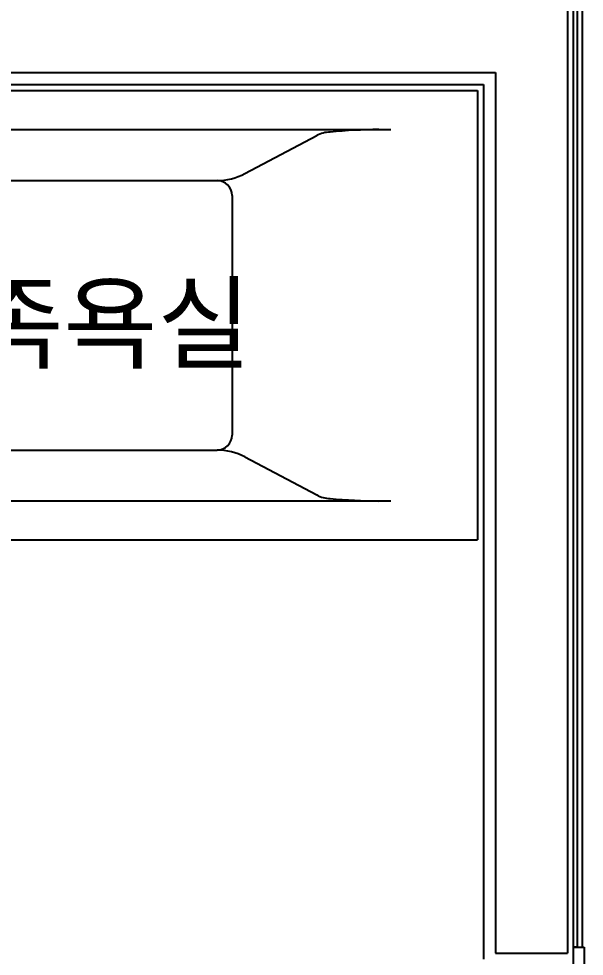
# Model space of a CAD drawing. Header units: millimetres. Extents: x -33000 to 294000, y 0 to 42408.
# Drawn here: x 137062 to 138006, y 19060 to 20625 of the extents above; entities that cross this region are included whole.
import ezdxf
from ezdxf.enums import TextEntityAlignment as Align

# ---------------------------------------------------------------- set-up
doc = ezdxf.new("R2010")
doc.units = ezdxf.units.MM
doc.header["$LTSCALE"] = 50
doc.layers.add('arch', color=8, linetype='Continuous')
doc.layers.add('실명', color=9, linetype='Continuous')
doc.styles.add('FORTELINE', font='malgun.ttf')

msp = doc.modelspace()

# ---------------------------------------------------------------- linework, layer by layer
at = {"layer": 'arch'}
for p, q in [((137994.3, 21305.6), (137994.3, 19074.6)), ((138003.3, 19074.6), (138003.3, 21305.6)), ((137978.3, 21289.6), (137978.3, 19064.6)), ((137988.3, 19074.6), (137988.3, 21299.6)), ((137994.3, 21299.6), (137994.3, 19074.6)), ((136298.3, 20534.6), (137858.3, 20534.6)), ((137858.3, 20534.6), (137858.3, 19064.6)), ((136318.3, 20514.6), (137838.3, 20514.6)), ((136328.3, 20504.6), (137828.3, 20504.6)), ((137828.3, 20504.6), (137828.3, 19754.6)), ((137838.3, 20514.6), (137838.3, 19054.6)), ((136398.3, 20439.6), (137683.3, 20439.6)), ((137439.9, 20366.1), (137559.7, 20429.6)), ((136463.3, 20354.6), (137393.3, 20354.6)), ((137418.3, 20329.6), (137418.3, 19929.6)), ((136463.3, 19904.6), (137393.3, 19904.6)), ((137439.9, 19893.1), (137559.7, 19829.6)), ((136398.3, 19819.6), (137683.3, 19819.6)), ((136328.3, 19754.6), (137828.3, 19754.6)), ((137858.3, 19064.6), (137978.3, 19064.6)), ((137994.3, 19074.6), (137988.3, 19074.6)), ((137994.3, 19074.6), (138003.3, 19074.6))]:
    msp.add_line(p, q, dxfattribs=at)
at = {"layer": 'arch', "linetype": 'Continuous', "ltscale": 4}
for p, q in [((137988.3, 19014.6), (137988.3, 19074.6)), ((137988.3, 19074.6), (138006.3, 19074.6)), ((138006.3, 19074.6), (138006.3, 19014.6))]:
    msp.add_line(p, q, dxfattribs=at)
at = {"layer": 'arch'}
for centre, radius, start, end in [((137674.2, 19436.6), 1003.1, 90.6231, 95.2698), ((137583.1, 20385.4), 50, 91.2, 117.919), ((137393.3, 20454.6), 100, 270, 297.7679), ((137393.3, 20329.6), 25, 0, 90), ((137393.3, 19929.6), 25, 270, 0), ((137393.3, 19804.6), 100, 62.2321, 90), ((137583.1, 19873.8), 50, 242.081, 268.8), ((137674.2, 20822.6), 1003.1, 264.7302, 269.3769)]:
    msp.add_arc(centre, radius, start, end, dxfattribs=at)

# ---------------------------------------------------------------- texts
at = {"layer": '실명', "linetype": 'ByBlock', "style": 'FORTELINE'}
msp.add_text('가족욕실', height=125, dxfattribs=at).set_placement((137136.8, 20116.4), align=Align.MIDDLE_CENTER)

doc.saveas('drawing.dxf')
